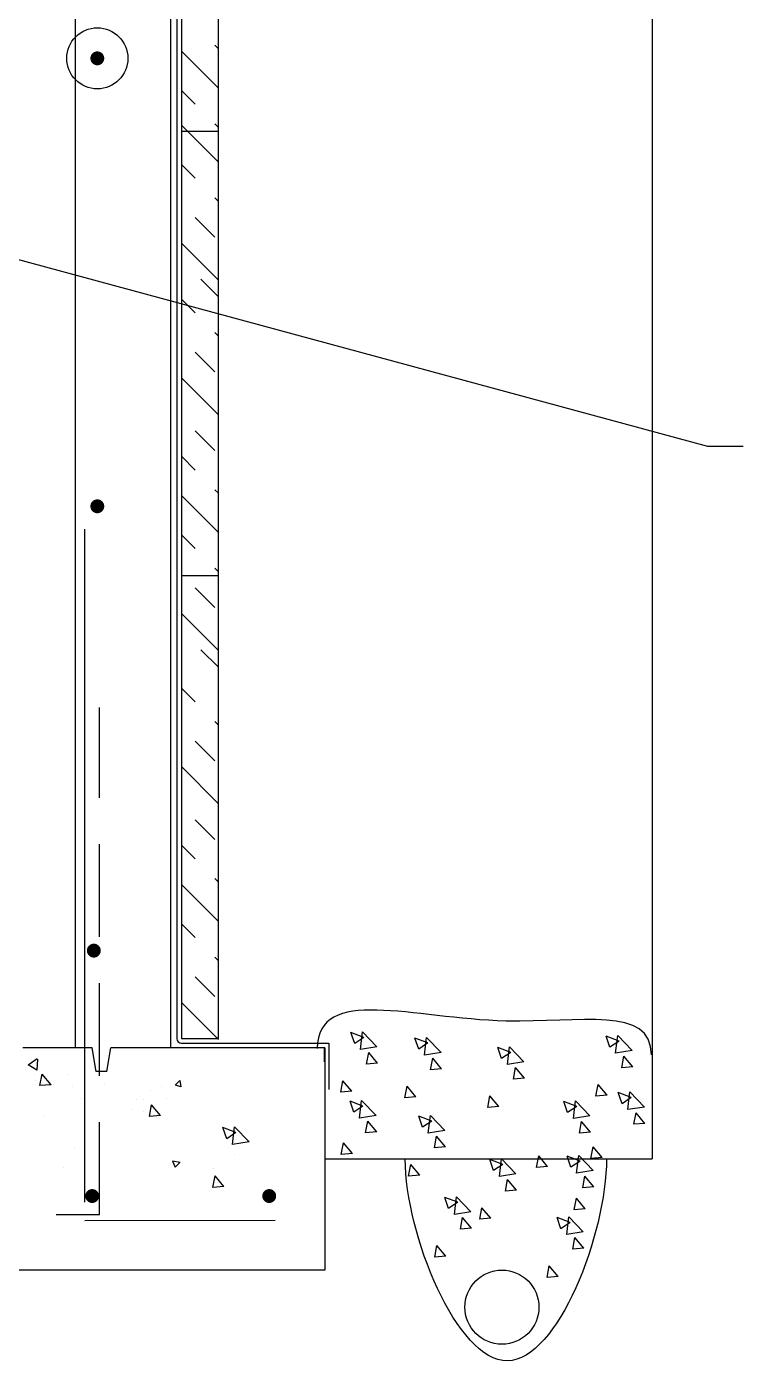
# Model space of a CAD drawing. Extents: x -16 to 10076, y -1 to 10000.
# Drawn here: x 4297 to 4335.7, y 585.4 to 657.4 of the extents above; entities that cross this region are included whole.
import ezdxf

# ---------------------------------------------------------------- set-up
doc = ezdxf.new("R2010")
doc.units = 0
doc.header["$MEASUREMENT"] = 0
doc.linetypes.add('DASHED', pattern=[0.75, 0.5, -0.25])
doc.layers.add('SECTION', color=3, linetype='Continuous')
doc.layers.add('TEXT', color=1, linetype='Continuous')
doc.styles.get("Standard").update_dxf_attribs({"font": 'hcad.shx', "height": 8})
doc.dimstyles.new('DEFAULT', dxfattribs={"dimtxt": 8, "dimasz": 8, "dimexe": 8, "dimexo": 8, "dimgap": 1, "dimtad": 0, "dimdec": 1, "dimrnd": 0.5, "dimzin": 7, "dimdsep": 46, "dimlunit": 4, "dimtxsty": 'Standard', "dimcen": 0, "dimclrd": 256, "dimclre": 256, "dimclrt": 256, "dimadec": 0, "dimazin": 0, "dimtfac": 1, "dimtdec": 4, "dimtofl": 0, "dimtmove": 2, "dimatfit": 3, "dimfxl": 1, "dimtolj": 1, "dimtzin": 0, "dimarcsym": 0})

msp = doc.modelspace()

# ---------------------------------------------------------------- linework, layer by layer
at = {"layer": 'SECTION', "linetype": 'Continuous'}
for p, q in [((4330.73381, 709.46552), (4330.7338, 596.30136)), ((4307.32935, 603.80136), (4307.32935, 623.80136))]:
    msp.add_line(p, q, dxfattribs=at)
at = {"layer": 'SECTION', "ltscale": 1.5}
for p, q in [((4304.75982, 602.30136), (4304.75982, 702.30163)), ((4300.50199, 602.30136), (4296.75982, 602.30136)), ((4304.75982, 602.30136), (4301.50582, 602.30136)), ((4313.06346, 602.30136), (4304.75982, 602.30136)), ((4313.06346, 602.30136), (4313.06346, 590.30136)), ((4313.06346, 602.30136), (4313.06346, 590.30136)), ((4297.52086, 601.09428), (4297.05355, 601.38047)), ((4297.55101, 601.6968), (4297.52086, 601.09428)), ((4305.23834, 600.53312), (4305.2882, 600.19269)), ((4305.2882, 600.19269), (4305.0057, 600.28403)), ((4305.24928, 596.11682), (4304.84423, 596.18912)), ((4304.84423, 596.18912), (4304.98164, 595.85663)), ((4313.06346, 596.30136), (4330.7338, 596.30136)), ((4313.06346, 596.30136), (4330.7338, 596.30136)), ((4313.06346, 590.30136), (4289.06346, 590.30136))]:
    msp.add_line(p, q, dxfattribs=at)
at = {"layer": 'SECTION', "linetype": 'Continuous', "ltscale": 0.15}
msp.add_line((4299.59341, 699.96954), (4299.59341, 602.30136), dxfattribs=at)
at = {"layer": 'SECTION', "linetype": 'Continuous', "ltscale": 0.25}
for p, q in [((4305.07935, 699.73886), (4305.07935, 602.80136)), ((4305.32935, 699.67636), (4305.32935, 602.80136)), ((4307.32935, 602.80136), (4307.32935, 699.67636)), ((4307.32928, 654.1228), (4305.32928, 656.1228)), ((4307.32928, 656.24412), (4307.13392, 656.43947)), ((4306.07326, 653.25749), (4305.32928, 654.00148)), ((4307.32928, 652.00148), (4307.13392, 652.19683)), ((4307.32928, 650.1228), (4305.32928, 652.1228)), ((4305.32928, 651.80135), (4307.32928, 651.80135)), ((4306.07326, 649.25749), (4305.32928, 650.00148)), ((4307.32928, 648.00148), (4307.13392, 648.19683)), ((4307.13392, 646.07551), (4306.07326, 647.13617)), ((4307.32928, 643.75884), (4305.32928, 645.75884)), ((4307.32928, 642.85072), (4306.37865, 643.80135)), ((4306.07326, 641.98542), (4305.32928, 642.7294)), ((4307.32928, 640.7294), (4307.13392, 640.92476)), ((4307.13392, 638.80344), (4306.07326, 639.8641)), ((4307.32928, 636.48676), (4305.32928, 638.48676)), ((4307.13392, 634.56079), (4306.07326, 635.62145)), ((4306.07326, 633.50013), (4305.32928, 634.24412)), ((4307.32928, 630.1228), (4305.32928, 632.1228)), ((4307.32928, 632.24412), (4307.13392, 632.43947)), ((4306.07326, 629.25749), (4305.32928, 630.00148)), ((4305.32928, 627.80135), (4307.32928, 627.80135)), ((4307.32928, 628.00148), (4307.13392, 628.19683)), ((4307.13392, 626.07551), (4306.07326, 627.13617)), ((4307.32928, 623.75884), (4305.32928, 625.75884)), ((4307.32928, 622.85072), (4306.37865, 623.80135)), ((4306.07324, 620.98542), (4305.32926, 621.7294)), ((4307.32926, 619.7294), (4307.1339, 619.92476)), ((4307.1339, 617.80344), (4306.07324, 618.8641)), ((4307.32926, 615.48676), (4305.32926, 617.48676)), ((4307.32933, 615.48677), (4305.32933, 617.48677)), ((4307.1339, 613.56079), (4306.07324, 614.62145)), ((4307.13398, 613.5608), (4306.07332, 614.62146)), ((4306.07324, 612.50013), (4305.32926, 613.24412)), ((4306.07332, 612.50014), (4305.32933, 613.24413)), ((4307.32926, 609.1228), (4305.32926, 611.1228)), ((4307.32933, 609.12281), (4305.32933, 611.12281)), ((4307.32926, 611.24412), (4307.1339, 611.43947)), ((4307.32933, 611.24413), (4307.13398, 611.43948)), ((4306.07324, 608.25749), (4305.32926, 609.00148)), ((4306.07332, 608.2575), (4305.32933, 609.00149)), ((4307.32926, 607.00148), (4307.1339, 607.19683)), ((4307.32933, 607.00149), (4307.13398, 607.19684)), ((4307.1339, 605.07551), (4306.07324, 606.13617)), ((4307.13398, 605.07552), (4306.07332, 606.13618)), ((4307.32926, 602.75884), (4305.32926, 604.75884)), ((4307.32933, 602.75885), (4305.32933, 604.75885)), ((4305.32933, 602.80136), (4307.32933, 602.80136)), ((4304.98892, 600.28396), (4305.23892, 600.53396)), ((4304.98892, 595.86454), (4305.23892, 596.11454))]:
    msp.add_line(p, q, dxfattribs=at)
at = {"layer": 'SECTION', "linetype": 'Continuous', "ltscale": 1.5}
for p, q in [((4300.1168, 593.96932), (4300.1168, 630.30415)), ((4310.38703, 592.97458), (4300.11679, 592.96932))]:
    msp.add_line(p, q, dxfattribs=at)
at = {"layer": 'SECTION', "linetype": 'DASHED', "ltscale": 10}
for p, q in [((4300.89544, 593.29609), (4300.89544, 620.67384)), ((4291.06346, 593.30136), (4300.89544, 593.30136))]:
    msp.add_line(p, q, dxfattribs=at)
at = {"layer": 'SECTION', "linetype": 'Continuous', "ltscale": 3}
for p, q in [((4314.99362, 602.22075), (4315.1041, 603.17045)), ((4315.88285, 602.35868), (4315.10396, 603.17045)), ((4315.17688, 602.86974), (4314.4767, 603.13852)), ((4314.67959, 602.5342), (4314.47683, 603.13849)), ((4315.17688, 602.86974), (4314.67946, 602.53422)), ((4318.63303, 602.56496), (4317.93285, 602.83374)), ((4318.13574, 602.22942), (4317.93298, 602.83371)), ((4318.63303, 602.56496), (4318.13561, 602.22945)), ((4318.44977, 601.91597), (4318.56025, 602.86567)), ((4319.339, 602.0539), (4318.56011, 602.86567)), ((4328.95081, 602.66653), (4328.25062, 602.93531)), ((4328.45352, 602.33099), (4328.25075, 602.93528)), ((4328.95081, 602.66653), (4328.45338, 602.33101)), ((4328.76754, 602.01754), (4328.87802, 602.96724)), ((4329.65677, 602.15547), (4328.87788, 602.96724)), ((4315.88285, 602.35868), (4314.99348, 602.22075)), ((4315.31924, 601.42493), (4315.43487, 602.05175)), ((4315.91683, 601.47724), (4315.43474, 602.05178)), ((4319.339, 602.0539), (4318.44963, 601.91597)), ((4318.77539, 601.12015), (4318.89102, 601.74698)), ((4319.37298, 601.17247), (4318.89089, 601.747)), ((4323.10579, 602.05697), (4322.4056, 602.32575)), ((4322.6085, 601.72143), (4322.40574, 602.32573)), ((4323.10579, 602.05697), (4322.60836, 601.72146)), ((4322.92252, 601.40799), (4323.033, 602.35768)), ((4323.81175, 601.54592), (4323.03287, 602.35768)), ((4329.65677, 602.15547), (4328.7674, 602.01754)), ((4329.09316, 601.22172), (4329.20879, 601.84854)), ((4329.69075, 601.27403), (4329.20866, 601.84857)), ((4297.54399, 601.70609), (4297.04657, 601.37058)), ((4315.91683, 601.47724), (4315.31911, 601.42495)), ((4319.37298, 601.17247), (4318.77526, 601.12017)), ((4323.81175, 601.54592), (4322.92238, 601.40798)), ((4323.24815, 600.61216), (4323.36377, 601.23899)), ((4323.84573, 600.66448), (4323.36364, 601.23901)), ((4329.69075, 601.27403), (4329.09303, 601.22174)), ((4297.38994, 600.83666), (4297.38994, 600.83666)), ((4297.46088, 600.52138), (4297.46088, 600.52138)), ((4298.28394, 600.3136), (4297.68622, 600.2613)), ((4297.68635, 600.26128), (4297.80198, 600.88811)), ((4298.28394, 600.3136), (4297.80185, 600.88813)), ((4299.20109, 600.8483), (4299.20109, 600.8483)), ((4301.17726, 600.33805), (4301.17726, 600.33805)), ((4313.93173, 599.90301), (4314.04736, 600.52983)), ((4314.52932, 599.95532), (4314.04722, 600.52986)), ((4323.84573, 600.66448), (4323.24802, 600.61219)), ((4327.70566, 599.6998), (4327.82128, 600.32662)), ((4328.30324, 599.75211), (4327.82115, 600.32665)), ((4299.44429, 600.19042), (4299.44429, 600.19042)), ((4303.68066, 600.00847), (4303.68066, 600.00847)), ((4304.25216, 600.20811), (4304.25216, 600.20811)), ((4314.52932, 599.95532), (4313.9316, 599.90303)), ((4317.98547, 599.65055), (4317.38775, 599.59825)), ((4317.38788, 599.59823), (4317.50351, 600.22505)), ((4317.98547, 599.65055), (4317.50337, 600.22508)), ((4321.86064, 599.09024), (4321.97626, 599.71707)), ((4322.45822, 599.14256), (4321.97613, 599.71709)), ((4328.30324, 599.75211), (4327.70552, 599.69982)), ((4329.61157, 599.61861), (4328.91138, 599.88738)), ((4329.11428, 599.28307), (4328.91152, 599.88736)), ((4329.61157, 599.61861), (4329.11415, 599.28309)), ((4329.4283, 598.96962), (4329.53878, 599.91932)), ((4330.31753, 599.10755), (4329.53865, 599.91931)), ((4299.93054, 599.56423), (4299.93054, 599.56423)), ((4302.65133, 598.94843), (4302.65133, 598.94843)), ((4302.87987, 599.48697), (4302.87987, 599.48697)), ((4303.27924, 598.87287), (4303.27924, 598.87287)), ((4303.29274, 599.52033), (4303.29274, 599.52033)), ((4303.59465, 598.60242), (4303.71027, 599.22925)), ((4304.19223, 598.65474), (4303.71014, 599.22927)), ((4304.49535, 599.55024), (4304.49535, 599.55024)), ((4315.12602, 599.16142), (4314.42584, 599.4302)), ((4314.62873, 598.82588), (4314.42597, 599.43017)), ((4315.12602, 599.16142), (4314.6286, 598.82591)), ((4314.94276, 598.51243), (4315.05324, 599.46213)), ((4315.83199, 598.65036), (4315.0531, 599.46213)), ((4322.45822, 599.14256), (4321.8605, 599.09026)), ((4326.67383, 599.14255), (4325.97365, 599.41133)), ((4326.17654, 598.80701), (4325.97378, 599.4113)), ((4326.67383, 599.14255), (4326.17641, 598.80704)), ((4326.49057, 598.49356), (4326.60105, 599.44326)), ((4327.37979, 598.63149), (4326.60091, 599.44326)), ((4330.31753, 599.10755), (4329.42816, 598.96962)), ((4297.94102, 598.64732), (4297.94102, 598.64732)), ((4304.19223, 598.65474), (4303.59451, 598.60244)), ((4315.83199, 598.65036), (4314.94262, 598.51243)), ((4315.26838, 597.71661), (4315.38401, 598.34344)), ((4315.86597, 597.76893), (4315.38388, 598.34346)), ((4318.83635, 598.34866), (4318.13617, 598.61743)), ((4318.33907, 598.01312), (4318.1363, 598.61741)), ((4318.83635, 598.34866), (4318.33893, 598.01314)), ((4318.65309, 597.69967), (4318.76357, 598.64937)), ((4319.54232, 597.8376), (4318.76343, 598.64936)), ((4327.37979, 598.63149), (4326.49043, 598.49356)), ((4326.81619, 597.69774), (4326.93182, 598.32457)), ((4327.41378, 597.75006), (4326.93169, 598.32459)), ((4330.35151, 598.22611), (4329.7538, 598.17382)), ((4329.75393, 598.17379), (4329.86955, 598.80062)), ((4330.35151, 598.22611), (4329.86942, 598.80064)), ((4308.26756, 597.73242), (4307.56738, 598.0012)), ((4307.77027, 597.39688), (4307.56751, 598.00117)), ((4308.26756, 597.73242), (4307.77014, 597.39691)), ((4308.0843, 597.08343), (4308.19478, 598.03313)), ((4308.97353, 597.22136), (4308.19464, 598.03313)), ((4315.86597, 597.76893), (4315.26825, 597.71663)), ((4319.54232, 597.8376), (4318.65295, 597.69967)), ((4318.97871, 596.90384), (4319.09434, 597.53067)), ((4319.5763, 596.95616), (4319.09421, 597.53069)), ((4327.41378, 597.75006), (4326.81606, 597.69776)), ((4299.56589, 596.86148), (4299.56589, 596.86148)), ((4300.89659, 597.32467), (4300.89659, 597.32467)), ((4308.97353, 597.22136), (4308.08416, 597.08343)), ((4313.95414, 596.5461), (4314.06976, 597.17292)), ((4314.55172, 596.59841), (4314.06963, 597.17295)), ((4319.5763, 596.95616), (4318.97858, 596.90387)), ((4327.43572, 596.32366), (4327.55134, 596.95048)), ((4328.0333, 596.37597), (4327.55121, 596.95051)), ((4308.18445, 596.54771), (4308.18445, 596.54771)), ((4314.55172, 596.59841), (4313.954, 596.54612)), ((4317.5912, 595.38192), (4317.70683, 596.00875)), ((4318.18879, 595.43424), (4317.7067, 596.00877)), ((4322.67892, 596.01251), (4321.97874, 596.28129)), ((4322.18164, 595.67697), (4321.97887, 596.28126)), ((4322.67892, 596.01251), (4322.1815, 595.67699)), ((4322.49566, 595.36352), (4322.60614, 596.31322)), ((4323.38489, 595.50145), (4322.606, 596.31322)), ((4324.49798, 595.8476), (4324.6136, 596.47443)), ((4325.09556, 595.89992), (4324.61347, 596.47445)), ((4326.84568, 596.19083), (4326.14549, 596.45961)), ((4326.34839, 595.85529), (4326.14563, 596.45958)), ((4326.84568, 596.19083), (4326.34826, 595.85531)), ((4326.66241, 595.54184), (4326.77289, 596.49154)), ((4327.55164, 595.67977), (4326.77276, 596.49154)), ((4328.0333, 596.37597), (4327.43558, 596.32368)), ((4298.96652, 595.83576), (4298.96652, 595.83576)), ((4307.02241, 594.76569), (4307.13804, 595.39252)), ((4307.0594, 595.80621), (4307.0594, 595.80621)), ((4307.62, 594.81801), (4307.1379, 595.39254)), ((4318.18879, 595.43424), (4317.59107, 595.38195)), ((4323.38489, 595.50145), (4322.49552, 595.36352)), ((4325.09556, 595.89992), (4324.49784, 595.84763)), ((4327.55164, 595.67977), (4326.66227, 595.54184)), ((4326.98804, 594.74602), (4327.10366, 595.37284)), ((4327.58562, 594.79833), (4327.10353, 595.37287)), ((4307.62, 594.81801), (4307.02228, 594.76571)), ((4323.41887, 594.62002), (4322.82115, 594.56772)), ((4322.82128, 594.5677), (4322.93691, 595.19453)), ((4323.41887, 594.62002), (4322.93678, 595.19455)), ((4327.58562, 594.79833), (4326.98791, 594.74604)), ((4320.24772, 593.96129), (4319.54754, 594.23007)), ((4319.75043, 593.62575), (4319.54767, 594.23004)), ((4320.24772, 593.96129), (4319.7503, 593.62578)), ((4320.06446, 593.3123), (4320.17494, 594.262)), ((4320.95369, 593.45023), (4320.1748, 594.262)), ((4326.53123, 593.55231), (4326.64686, 594.17914)), ((4327.12881, 593.60463), (4326.64672, 594.17916)), ((4320.95369, 593.45023), (4320.06432, 593.3123)), ((4320.39008, 592.51648), (4320.50571, 593.14331)), ((4320.98767, 592.5688), (4320.50558, 593.14333)), ((4322.03136, 593.09809), (4321.43364, 593.0458)), ((4321.43377, 593.04578), (4321.5494, 593.6726)), ((4322.03136, 593.09809), (4321.54927, 593.67263)), ((4326.31001, 592.87256), (4325.60982, 593.14134)), ((4325.81272, 592.53702), (4325.60996, 593.14131)), ((4326.12674, 592.22357), (4326.23723, 593.17327)), ((4327.01597, 592.3615), (4326.23709, 593.17327)), ((4327.12881, 593.60463), (4326.5311, 593.55234)), ((4320.98767, 592.5688), (4320.38995, 592.5165)), ((4326.31001, 592.87256), (4325.81259, 592.53705)), ((4327.01597, 592.3615), (4326.12661, 592.22357)), ((4326.45237, 591.42775), (4326.56799, 592.05458)), ((4327.04996, 591.48007), (4326.56787, 592.0546)), ((4319.60015, 591.04688), (4319.00244, 590.99458)), ((4319.00257, 590.99456), (4319.1182, 591.62139)), ((4319.60015, 591.04688), (4319.11806, 591.62141)), ((4327.04996, 591.48007), (4326.45224, 591.42777)), ((4325.06486, 589.90583), (4325.18049, 590.53265)), ((4325.66244, 589.95815), (4325.18035, 590.53268)), ((4325.66244, 589.95815), (4325.06473, 589.90585))]:
    msp.add_line(p, q, dxfattribs=at)
at = {"layer": 'SECTION'}
msp.add_line((4305.32933, 602.55136), (4313.2808, 602.55136), dxfattribs=at)
at = {"layer": 'SECTION', "ltscale": 0.25}
msp.add_line((4313.2808, 602.55136), (4313.2808, 600.0518), dxfattribs=at)
at = {"layer": 'SECTION', "linetype": 'Continuous', "ltscale": 0.5}
for p, q in [((4300.71327, 601.03322), (4300.49817, 602.30136)), ((4301.29065, 601.0328), (4301.50582, 602.30136)), ((4313.03903, 602.30136), (4313.03903, 601.55136)), ((4313.03903, 602.30136), (4313.03903, 601.55136))]:
    msp.add_line(p, q, dxfattribs=at)
at = {"layer": 'SECTION', "linetype": 'Continuous', "ltscale": 0.125}
msp.add_line((4301.29065, 601.0328), (4300.71327, 601.03322), dxfattribs=at)
at = {"layer": 'SECTION', "linetype": 'Continuous', "ltscale": 1.5, "const_width": 0.375}
for points in [[(4300.5962, 655.73163, 1), (4300.9712, 655.73163, 1)], [(4300.5962, 631.54413, 1), (4300.9712, 631.54413, 1)], [(4300.40883, 607.55143, 1), (4300.78383, 607.55143, 1)], [(4300.69436, 594.30136, -1), (4300.31936, 594.30136, -1)], [(4310.25096, 594.30136, -1), (4309.87596, 594.30136, -1)]]:
    msp.add_lwpolyline(points, format="xyb", close=True, dxfattribs=at)
at = {"layer": 'SECTION', "ltscale": 0.15}
msp.add_circle((4300.7837, 655.73163), 1.64903, dxfattribs=at)
at = {"layer": 'SECTION', "linetype": 'Continuous', "ltscale": 0.25}
msp.add_circle((4322.62865, 588.30033), 2, dxfattribs=at)
at = {"layer": 'SECTION', "linetype": 'Continuous', "ltscale": 0.5}
msp.add_arc((4305.32933, 602.80136), 0.25, 180, 270, dxfattribs=at)
at = {"layer": 'SECTION', "linetype": 'Continuous', "ltscale": 0.125}
for points, start_tangent, end_tangent in [([(4330.69562, 601.91795), (4322.84718, 603.74962), (4312.65732, 602.26754)], (0.01425247, 0.99989843), (-0.01425247, -0.99989843)), ([(4328.27411, 596.30071), (4322.92383, 585.40363), (4317.41191, 596.30071)], (0, -1), (0, 1))]:
    msp.add_spline(points, degree=3, dxfattribs=dict(at, start_tangent=start_tangent, end_tangent=end_tangent))

# ---------------------------------------------------------------- leaders
at = {"layer": 'TEXT'}
msp.add_leader([(4281.37853, 648.96861), (4333.71981, 634.78696), (4335.6591, 634.78696)], dimstyle='DEFAULT', override={"dimscale": 1, "dimgap": 1, "dimtad": 0, "dimtdec": 1}, dxfattribs=at)

doc.saveas('drawing.dxf')
